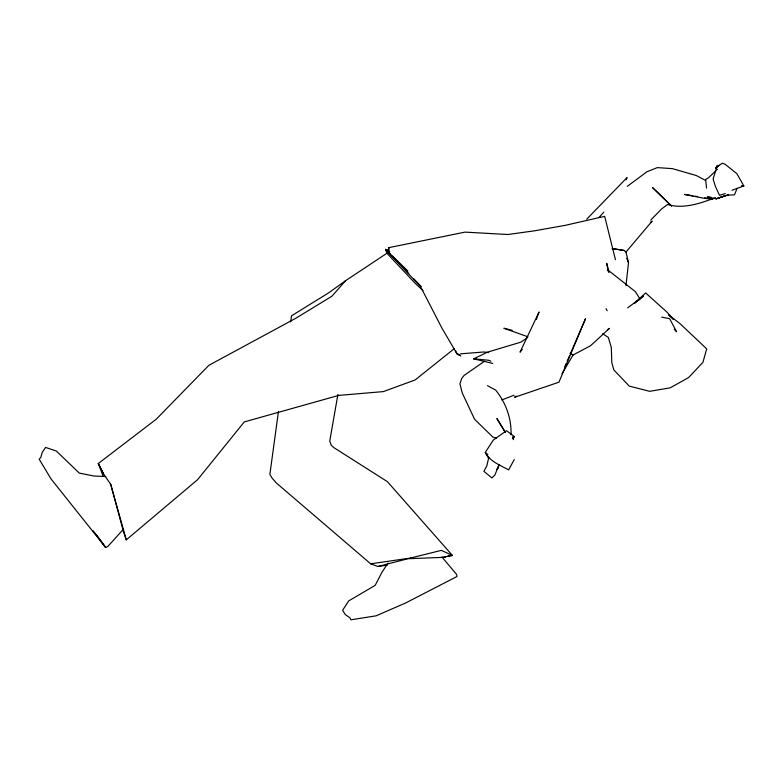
<?xml version="1.0" encoding="UTF-8"?>
<svg xmlns="http://www.w3.org/2000/svg" width="783" height="783" viewBox="0 0 783 783"><rect width="100%" height="100%" fill="white"/><g stroke="black" fill="none" stroke-linecap="round" stroke-linejoin="round"><path stroke-width="1.17" d="M625.96 285.648L628.504 262.736L625.969 252.048L624.041 250.433L612.286 248.593M278.464 411.447L269.871 474.39L272.014 477.973L276.213 482.857L370.672 563.819L377.886 566.481L387.311 565.15M290.689 321.872L291.511 315.813L328.615 292.891L345.479 280.764L386.929 253.261L385.539 249.386L388.388 250.296L389.034 253.594L388.828 247.643L465.014 232.12L507.834 234.518L534.084 230.887L565.463 225.298L604.691 216.362L615.438 259.682M388.388 250.296L388.828 247.643M511.025 434.839C511.671 418.709 505.847 402.668 495.698 390.12L487.515 385.686M488.768 457.438L486.84 465.865L483.884 471.317L491.881 477.894L494.925 474.958L499.104 464.515M337.913 394.446L329.741 441.132L331.375 445.39L334.087 447.768L387.409 481.662L452.427 555.441L441.896 557.486M719.42 165.252L716.474 167.308L717.345 165.409L713.107 178.984L715.378 186.325L719.508 195.319L725.273 193.587M536.335 319.513L539.037 311.986L520.029 352.203L522.232 349.463M497.812 468.528L498.614 466.511L496.755 469.448M737.097 188.321L734.483 194.85L726.859 195.124L728.356 194.938L716.2 198.833L707.362 196.944L710.876 197.228M626.106 179.787L627.056 177.594L586.731 219.171M564.729 366.933L566.178 363.576M567.137 361.335L569.554 355.727M570.513 353.485L585.478 318.759L558.954 382.182L514.421 397.373L516.33 396.11M512.894 438.686L514.333 436.542L506.513 430.689L493.349 440.017L485.294 452.417L488.758 458.603M514.235 459.552L508.666 469.908C500.151 465.161 489.904 461.53 485.294 452.417M561.969 373.736L573.087 354.993L590.509 345.763L609.428 328.39L607.422 329.663M388.045 563.055L382.016 572.177L375.155 585.371L348.641 600.943L342.621 610.3L345.283 614.567L349.903 617.767L350.941 619.793L376.124 615.82L405.858 602.871L456.959 576.523L456.685 574.507L441.964 557.046M512.405 438.314L513.873 436.591M625.969 252.048L652.141 221.129L650.33 222.431M345.479 280.764L331.953 296.189L296.072 318.123L208.914 365.279L156.306 419.159L98.276 463.536L103.062 475.907M599.024 217.478L603.781 212.124M512.787 438.274L514.333 436.542M122.97 529.709L107.682 546.622L105.607 547.444L51.032 478.932L39.15 459.132L40.745 457.556L42.331 452.065L45.61 447.436L56.327 451.008L79.308 473.108L93.95 476.015L105.793 476.534M650.751 220.072L661.762 208.826L667.654 204.471C683.353 209.384 700.873 203.208 715.564 197.6M715.995 170.704L708.292 177.917L705.669 179.454L706.53 188.086M634.367 303.324L645.662 292.979L667.136 312.27L673.439 319.347L668.829 315.089L679.791 323.438L706.697 348.856L702.919 362.343L688.56 377.602L670.219 387.83L649.694 391.324L629.258 386.117L613.833 369.909L611.836 362.813L611.308 347.417L608.322 337.404L602.509 333.666M122.843 529.768L126.288 539.849L197.58 479.695L244.296 421.91L338.687 395.415L383.367 391.598L415.166 379.941L454.218 348.689M634.406 303.393L643.509 296.101L627.663 307.827M627.252 186.383L646.866 171.81L657.338 167.611L672.284 168.619L696.312 175.519L705.503 180.433M484.364 361.335L464.055 375.458L461.735 378.463L459.924 383.768L462.293 393.056L474.557 419.238L492.938 437.139L496.363 438.098M110.657 484.266L103.591 473.999L98.276 463.536L103.61 473.979M526.939 338.031L520.94 342.132L487.329 352.203L473.695 358.859L492.713 363.429M501.864 399.956L514.108 395.18M716.504 167.405L715.77 167.67L716.925 169.461M731.958 190.269L743.85 185.963L736.813 173.63L724.941 164.136L722.376 163.207L715.77 167.67L717.042 169.617M377.886 566.481L407.972 558.729L445.468 557.271M410.615 558.005L441.348 550.361L452.408 555.421L447.69 556.136M370.672 563.819L410.664 558.025M460.453 353.838L483.874 351.988L488.641 352.585M741.55 186.139L743.85 185.963L741.432 186.06M476.084 358.722L473.695 358.859L488.602 360.249L490.872 361.159M612.228 248.583L624.041 250.433M692.877 195.809L684.636 194.429L704.211 198.314L712.902 199.146L709.369 198.559M695.235 196.2L697.594 196.592M704.661 197.776L707.01 198.168M661.674 317.105L669.641 318.691L676.59 331.777L674.222 329.251M512.16 330.289L503.87 328.253L527.957 336.817M456.969 354.19L460.786 355.874L456.411 352.859L441.925 328.116L420.52 286.568L385.539 249.386L389.777 251.725M569.926 353.387L573.087 354.993M485.979 453.034L487.887 454.531M607.402 269.636L635.385 291.658L639.28 297.912L639.701 299.781M422.977 290.562L415.205 283.319L386.929 253.261M390.697 254.377L385.539 249.386L408.755 273.561M392.42 256.041L407.894 271.026M413.727 278.738L421.195 286.519M96.329 534.574L105.607 547.444L93.206 530.854M505.436 432.402L496.882 418.543L505.055 432.03M606.013 308.639L607.177 310.753M626.713 258.302L628.504 262.736M455.549 350.676L456.411 352.859M126.278 539.859L110.687 484.246L123.753 532.557M512.767 436.836L513.521 439.674M608.978 272.513L606.747 263.382L608.391 271.73M725.733 195.525L716.2 198.833L725.792 195.486M671.442 205.939L652.454 187.499L671.442 205.939"/></g></svg>
